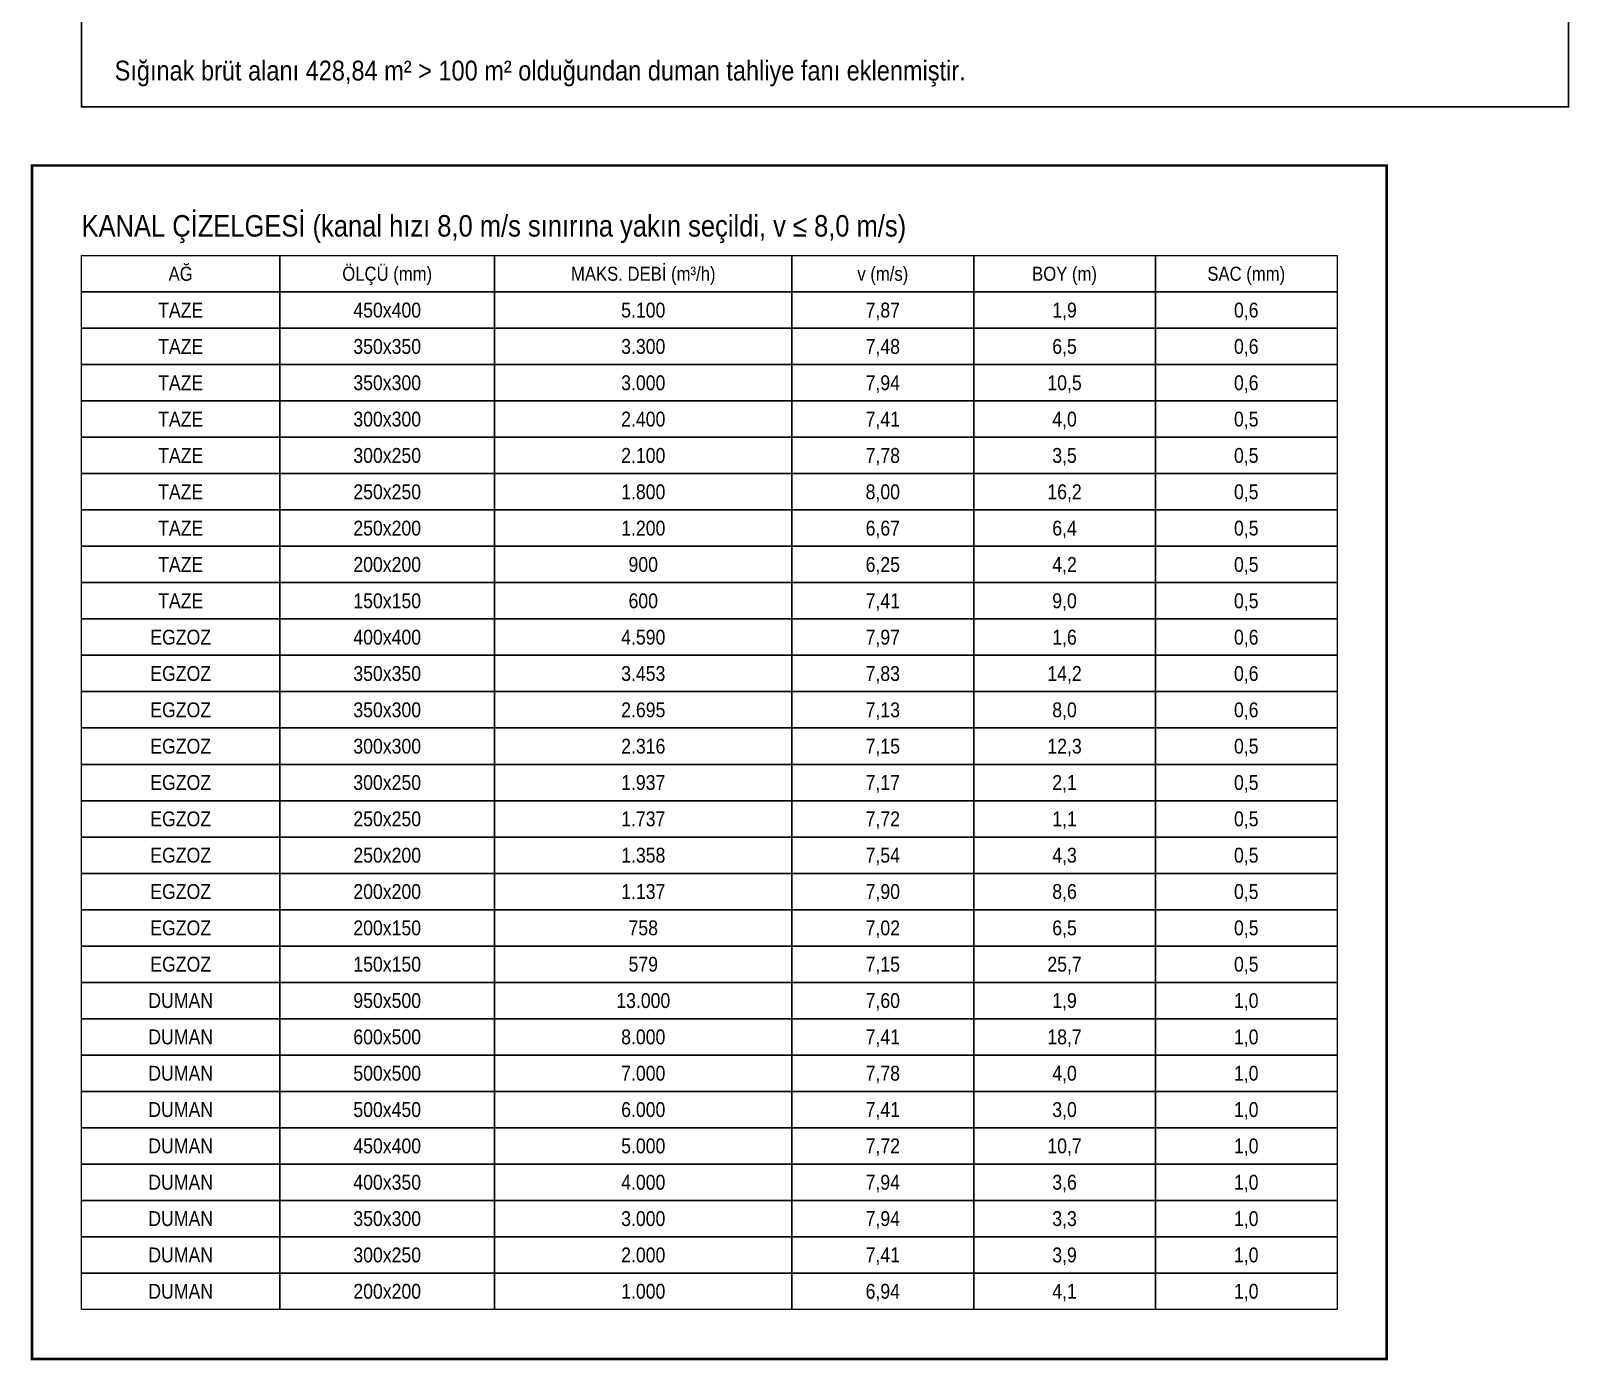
# Model space of a CAD drawing. Header units: centimetres. Extents: x 357699 to 366480, y -615216 to -609849.
# Drawn here: x 359919 to 360850, y -611821 to -611016 of the extents above; entities that cross this region are included whole.
import ezdxf
from ezdxf.enums import TextEntityAlignment as Align

# ---------------------------------------------------------------- set-up
doc = ezdxf.new("R2010")
doc.units = ezdxf.units.CM
for name, color, linetype in [('ROTAS-HAV-CERCEVE', 7, 'Continuous'), ('ROTAS-HESAP-CERCEVE', 1, 'Continuous'), ('ROTAS-HESAP-CIZGI', 1, 'Continuous'), ('ROTAS-HESAP-YAZI', 7, 'Continuous')]:
    doc.layers.add(name, color=color, linetype=linetype)
doc.styles.add('ROTAS', font='arial.ttf')

msp = doc.modelspace()

# ---------------------------------------------------------------- linework, layer by layer
at = {"layer": 'ROTAS-HAV-CERCEVE', "const_width": 1.5}
msp.add_lwpolyline([(359920, -611820), (360740, -611820), (360740, -611097.5), (359920, -611097.5)], close=True, dxfattribs=at)
at = {"layer": 'ROTAS-HESAP-CERCEVE', "const_width": 1}
msp.add_lwpolyline([(359950, -609944), (360850, -609944), (360850, -611062), (359950, -611062)], close=True, dxfattribs=at)
at = {"layer": 'ROTAS-HESAP-CIZGI'}
for points in [[(359950, -611152), (360070, -611152), (360070, -611174), (359950, -611174)], [(360070, -611152), (360200, -611152), (360200, -611174), (360070, -611174)], [(360200, -611152), (360380, -611152), (360380, -611174), (360200, -611174)], [(360380, -611152), (360490, -611152), (360490, -611174), (360380, -611174)], [(360490, -611152), (360600, -611152), (360600, -611174), (360490, -611174)], [(360600, -611152), (360710, -611152), (360710, -611174), (360600, -611174)], [(359950, -611174), (360070, -611174), (360070, -611196), (359950, -611196)], [(360070, -611174), (360200, -611174), (360200, -611196), (360070, -611196)], [(360200, -611174), (360380, -611174), (360380, -611196), (360200, -611196)], [(360380, -611174), (360490, -611174), (360490, -611196), (360380, -611196)], [(360490, -611174), (360600, -611174), (360600, -611196), (360490, -611196)], [(360600, -611174), (360710, -611174), (360710, -611196), (360600, -611196)], [(359950, -611196), (360070, -611196), (360070, -611218), (359950, -611218)], [(360070, -611196), (360200, -611196), (360200, -611218), (360070, -611218)], [(360200, -611196), (360380, -611196), (360380, -611218), (360200, -611218)], [(360380, -611196), (360490, -611196), (360490, -611218), (360380, -611218)], [(360490, -611196), (360600, -611196), (360600, -611218), (360490, -611218)], [(360600, -611196), (360710, -611196), (360710, -611218), (360600, -611218)], [(359950, -611218), (360070, -611218), (360070, -611240), (359950, -611240)], [(360070, -611218), (360200, -611218), (360200, -611240), (360070, -611240)], [(360200, -611218), (360380, -611218), (360380, -611240), (360200, -611240)], [(360380, -611218), (360490, -611218), (360490, -611240), (360380, -611240)], [(360490, -611218), (360600, -611218), (360600, -611240), (360490, -611240)], [(360600, -611218), (360710, -611218), (360710, -611240), (360600, -611240)], [(359950, -611240), (360070, -611240), (360070, -611262), (359950, -611262)], [(360070, -611240), (360200, -611240), (360200, -611262), (360070, -611262)], [(360200, -611240), (360380, -611240), (360380, -611262), (360200, -611262)], [(360380, -611240), (360490, -611240), (360490, -611262), (360380, -611262)], [(360490, -611240), (360600, -611240), (360600, -611262), (360490, -611262)], [(360600, -611240), (360710, -611240), (360710, -611262), (360600, -611262)], [(359950, -611262), (360070, -611262), (360070, -611284), (359950, -611284)], [(360070, -611262), (360200, -611262), (360200, -611284), (360070, -611284)], [(360200, -611262), (360380, -611262), (360380, -611284), (360200, -611284)], [(360380, -611262), (360490, -611262), (360490, -611284), (360380, -611284)], [(360490, -611262), (360600, -611262), (360600, -611284), (360490, -611284)], [(360600, -611262), (360710, -611262), (360710, -611284), (360600, -611284)], [(359950, -611284), (360070, -611284), (360070, -611306), (359950, -611306)], [(360070, -611284), (360200, -611284), (360200, -611306), (360070, -611306)], [(360200, -611284), (360380, -611284), (360380, -611306), (360200, -611306)], [(360380, -611284), (360490, -611284), (360490, -611306), (360380, -611306)], [(360490, -611284), (360600, -611284), (360600, -611306), (360490, -611306)], [(360600, -611284), (360710, -611284), (360710, -611306), (360600, -611306)], [(359950, -611306), (360070, -611306), (360070, -611328), (359950, -611328)], [(360070, -611306), (360200, -611306), (360200, -611328), (360070, -611328)], [(360200, -611306), (360380, -611306), (360380, -611328), (360200, -611328)], [(360380, -611306), (360490, -611306), (360490, -611328), (360380, -611328)], [(360490, -611306), (360600, -611306), (360600, -611328), (360490, -611328)], [(360600, -611306), (360710, -611306), (360710, -611328), (360600, -611328)], [(359950, -611328), (360070, -611328), (360070, -611350), (359950, -611350)], [(360070, -611328), (360200, -611328), (360200, -611350), (360070, -611350)], [(360200, -611328), (360380, -611328), (360380, -611350), (360200, -611350)], [(360380, -611328), (360490, -611328), (360490, -611350), (360380, -611350)], [(360490, -611328), (360600, -611328), (360600, -611350), (360490, -611350)], [(360600, -611328), (360710, -611328), (360710, -611350), (360600, -611350)], [(359950, -611350), (360070, -611350), (360070, -611372), (359950, -611372)], [(360070, -611350), (360200, -611350), (360200, -611372), (360070, -611372)], [(360200, -611350), (360380, -611350), (360380, -611372), (360200, -611372)], [(360380, -611350), (360490, -611350), (360490, -611372), (360380, -611372)], [(360490, -611350), (360600, -611350), (360600, -611372), (360490, -611372)], [(360600, -611350), (360710, -611350), (360710, -611372), (360600, -611372)], [(359950, -611372), (360070, -611372), (360070, -611394), (359950, -611394)], [(360070, -611372), (360200, -611372), (360200, -611394), (360070, -611394)], [(360200, -611372), (360380, -611372), (360380, -611394), (360200, -611394)], [(360380, -611372), (360490, -611372), (360490, -611394), (360380, -611394)], [(360490, -611372), (360600, -611372), (360600, -611394), (360490, -611394)], [(360600, -611372), (360710, -611372), (360710, -611394), (360600, -611394)], [(359950, -611394), (360070, -611394), (360070, -611416), (359950, -611416)], [(360070, -611394), (360200, -611394), (360200, -611416), (360070, -611416)], [(360200, -611394), (360380, -611394), (360380, -611416), (360200, -611416)], [(360380, -611394), (360490, -611394), (360490, -611416), (360380, -611416)], [(360490, -611394), (360600, -611394), (360600, -611416), (360490, -611416)], [(360600, -611394), (360710, -611394), (360710, -611416), (360600, -611416)], [(359950, -611416), (360070, -611416), (360070, -611438), (359950, -611438)], [(360070, -611416), (360200, -611416), (360200, -611438), (360070, -611438)], [(360200, -611416), (360380, -611416), (360380, -611438), (360200, -611438)], [(360380, -611416), (360490, -611416), (360490, -611438), (360380, -611438)], [(360490, -611416), (360600, -611416), (360600, -611438), (360490, -611438)], [(360600, -611416), (360710, -611416), (360710, -611438), (360600, -611438)], [(359950, -611438), (360070, -611438), (360070, -611460), (359950, -611460)], [(360070, -611438), (360200, -611438), (360200, -611460), (360070, -611460)], [(360200, -611438), (360380, -611438), (360380, -611460), (360200, -611460)], [(360380, -611438), (360490, -611438), (360490, -611460), (360380, -611460)], [(360490, -611438), (360600, -611438), (360600, -611460), (360490, -611460)], [(360600, -611438), (360710, -611438), (360710, -611460), (360600, -611460)], [(359950, -611460), (360070, -611460), (360070, -611482), (359950, -611482)], [(360070, -611460), (360200, -611460), (360200, -611482), (360070, -611482)], [(360200, -611460), (360380, -611460), (360380, -611482), (360200, -611482)], [(360380, -611460), (360490, -611460), (360490, -611482), (360380, -611482)], [(360490, -611460), (360600, -611460), (360600, -611482), (360490, -611482)], [(360600, -611460), (360710, -611460), (360710, -611482), (360600, -611482)], [(359950, -611482), (360070, -611482), (360070, -611504), (359950, -611504)], [(360070, -611482), (360200, -611482), (360200, -611504), (360070, -611504)], [(360200, -611482), (360380, -611482), (360380, -611504), (360200, -611504)], [(360380, -611482), (360490, -611482), (360490, -611504), (360380, -611504)], [(360490, -611482), (360600, -611482), (360600, -611504), (360490, -611504)], [(360600, -611482), (360710, -611482), (360710, -611504), (360600, -611504)], [(359950, -611504), (360070, -611504), (360070, -611526), (359950, -611526)], [(360070, -611504), (360200, -611504), (360200, -611526), (360070, -611526)], [(360200, -611504), (360380, -611504), (360380, -611526), (360200, -611526)], [(360380, -611504), (360490, -611504), (360490, -611526), (360380, -611526)], [(360490, -611504), (360600, -611504), (360600, -611526), (360490, -611526)], [(360600, -611504), (360710, -611504), (360710, -611526), (360600, -611526)], [(359950, -611526), (360070, -611526), (360070, -611548), (359950, -611548)], [(360070, -611526), (360200, -611526), (360200, -611548), (360070, -611548)], [(360200, -611526), (360380, -611526), (360380, -611548), (360200, -611548)], [(360380, -611526), (360490, -611526), (360490, -611548), (360380, -611548)], [(360490, -611526), (360600, -611526), (360600, -611548), (360490, -611548)], [(360600, -611526), (360710, -611526), (360710, -611548), (360600, -611548)], [(359950, -611548), (360070, -611548), (360070, -611570), (359950, -611570)], [(360070, -611548), (360200, -611548), (360200, -611570), (360070, -611570)], [(360200, -611548), (360380, -611548), (360380, -611570), (360200, -611570)], [(360380, -611548), (360490, -611548), (360490, -611570), (360380, -611570)], [(360490, -611548), (360600, -611548), (360600, -611570), (360490, -611570)], [(360600, -611548), (360710, -611548), (360710, -611570), (360600, -611570)], [(359950, -611570), (360070, -611570), (360070, -611592), (359950, -611592)], [(360070, -611570), (360200, -611570), (360200, -611592), (360070, -611592)], [(360200, -611570), (360380, -611570), (360380, -611592), (360200, -611592)], [(360380, -611570), (360490, -611570), (360490, -611592), (360380, -611592)], [(360490, -611570), (360600, -611570), (360600, -611592), (360490, -611592)], [(360600, -611570), (360710, -611570), (360710, -611592), (360600, -611592)], [(359950, -611592), (360070, -611592), (360070, -611614), (359950, -611614)], [(360070, -611592), (360200, -611592), (360200, -611614), (360070, -611614)], [(360200, -611592), (360380, -611592), (360380, -611614), (360200, -611614)], [(360380, -611592), (360490, -611592), (360490, -611614), (360380, -611614)], [(360490, -611592), (360600, -611592), (360600, -611614), (360490, -611614)], [(360600, -611592), (360710, -611592), (360710, -611614), (360600, -611614)], [(359950, -611614), (360070, -611614), (360070, -611636), (359950, -611636)], [(360070, -611614), (360200, -611614), (360200, -611636), (360070, -611636)], [(360200, -611614), (360380, -611614), (360380, -611636), (360200, -611636)], [(360380, -611614), (360490, -611614), (360490, -611636), (360380, -611636)], [(360490, -611614), (360600, -611614), (360600, -611636), (360490, -611636)], [(360600, -611614), (360710, -611614), (360710, -611636), (360600, -611636)], [(359950, -611636), (360070, -611636), (360070, -611658), (359950, -611658)], [(360070, -611636), (360200, -611636), (360200, -611658), (360070, -611658)], [(360200, -611636), (360380, -611636), (360380, -611658), (360200, -611658)], [(360380, -611636), (360490, -611636), (360490, -611658), (360380, -611658)], [(360490, -611636), (360600, -611636), (360600, -611658), (360490, -611658)], [(360600, -611636), (360710, -611636), (360710, -611658), (360600, -611658)], [(359950, -611658), (360070, -611658), (360070, -611680), (359950, -611680)], [(360070, -611658), (360200, -611658), (360200, -611680), (360070, -611680)], [(360200, -611658), (360380, -611658), (360380, -611680), (360200, -611680)], [(360380, -611658), (360490, -611658), (360490, -611680), (360380, -611680)], [(360490, -611658), (360600, -611658), (360600, -611680), (360490, -611680)], [(360600, -611658), (360710, -611658), (360710, -611680), (360600, -611680)], [(359950, -611680), (360070, -611680), (360070, -611702), (359950, -611702)], [(360070, -611680), (360200, -611680), (360200, -611702), (360070, -611702)], [(360200, -611680), (360380, -611680), (360380, -611702), (360200, -611702)], [(360380, -611680), (360490, -611680), (360490, -611702), (360380, -611702)], [(360490, -611680), (360600, -611680), (360600, -611702), (360490, -611702)], [(360600, -611680), (360710, -611680), (360710, -611702), (360600, -611702)], [(359950, -611702), (360070, -611702), (360070, -611724), (359950, -611724)], [(360070, -611702), (360200, -611702), (360200, -611724), (360070, -611724)], [(360200, -611702), (360380, -611702), (360380, -611724), (360200, -611724)], [(360380, -611702), (360490, -611702), (360490, -611724), (360380, -611724)], [(360490, -611702), (360600, -611702), (360600, -611724), (360490, -611724)], [(360600, -611702), (360710, -611702), (360710, -611724), (360600, -611724)], [(359950, -611724), (360070, -611724), (360070, -611746), (359950, -611746)], [(360070, -611724), (360200, -611724), (360200, -611746), (360070, -611746)], [(360200, -611724), (360380, -611724), (360380, -611746), (360200, -611746)], [(360380, -611724), (360490, -611724), (360490, -611746), (360380, -611746)], [(360490, -611724), (360600, -611724), (360600, -611746), (360490, -611746)], [(360600, -611724), (360710, -611724), (360710, -611746), (360600, -611746)], [(359950, -611746), (360070, -611746), (360070, -611768), (359950, -611768)], [(360070, -611746), (360200, -611746), (360200, -611768), (360070, -611768)], [(360200, -611746), (360380, -611746), (360380, -611768), (360200, -611768)], [(360380, -611746), (360490, -611746), (360490, -611768), (360380, -611768)], [(360490, -611746), (360600, -611746), (360600, -611768), (360490, -611768)], [(360600, -611746), (360710, -611746), (360710, -611768), (360600, -611768)], [(359950, -611768), (360070, -611768), (360070, -611790), (359950, -611790)], [(360070, -611768), (360200, -611768), (360200, -611790), (360070, -611790)], [(360200, -611768), (360380, -611768), (360380, -611790), (360200, -611790)], [(360380, -611768), (360490, -611768), (360490, -611790), (360380, -611790)], [(360490, -611768), (360600, -611768), (360600, -611790), (360490, -611790)], [(360600, -611768), (360710, -611768), (360710, -611790), (360600, -611790)]]:
    msp.add_lwpolyline(points, close=True, dxfattribs=at)

# ---------------------------------------------------------------- texts
at = {"layer": 'ROTAS-HESAP-YAZI', "style": 'ROTAS', "width": 0.85}
for s, height, p in [('Sığınak brüt alanı 428,84 m² > 100 m² olduğundan duman tahliye fanı eklenmiştir.', 12, (359970, -611040)), ('KANAL ÇİZELGESİ (kanal hızı 8,0 m/s sınırına yakın seçildi, v ≤ 8,0 m/s)', 13, (359950, -611134))]:
    msp.add_text(s, height=height, dxfattribs=at).set_placement(p, align=Align.MIDDLE_LEFT)
for s, height, p in [('AĞ', 8.5, (360010, -611163)), ('ÖLÇÜ (mm)', 8.5, (360135, -611163)), ('MAKS. DEBİ (m³/h)', 8.5, (360290, -611163)), ('v (m/s)', 8.5, (360435, -611163)), ('BOY (m)', 8.5, (360545, -611163)), ('SAC (mm)', 8.5, (360655, -611163)), ('TAZE', 9, (360010, -611185)), ('450x400', 9, (360135, -611185)), ('5.100', 9, (360290, -611185)), ('7,87', 9, (360435, -611185)), ('1,9', 9, (360545, -611185)), ('0,6', 9, (360655, -611185)), ('TAZE', 9, (360010, -611207)), ('350x350', 9, (360135, -611207)), ('3.300', 9, (360290, -611207)), ('7,48', 9, (360435, -611207)), ('6,5', 9, (360545, -611207)), ('0,6', 9, (360655, -611207)), ('TAZE', 9, (360010, -611229)), ('350x300', 9, (360135, -611229)), ('3.000', 9, (360290, -611229)), ('7,94', 9, (360435, -611229)), ('10,5', 9, (360545, -611229)), ('0,6', 9, (360655, -611229)), ('TAZE', 9, (360010, -611251)), ('300x300', 9, (360135, -611251)), ('2.400', 9, (360290, -611251)), ('7,41', 9, (360435, -611251)), ('4,0', 9, (360545, -611251)), ('0,5', 9, (360655, -611251)), ('TAZE', 9, (360010, -611273)), ('300x250', 9, (360135, -611273)), ('2.100', 9, (360290, -611273)), ('7,78', 9, (360435, -611273)), ('3,5', 9, (360545, -611273)), ('0,5', 9, (360655, -611273)), ('TAZE', 9, (360010, -611295)), ('250x250', 9, (360135, -611295)), ('1.800', 9, (360290, -611295)), ('8,00', 9, (360435, -611295)), ('16,2', 9, (360545, -611295)), ('0,5', 9, (360655, -611295)), ('TAZE', 9, (360010, -611317)), ('250x200', 9, (360135, -611317)), ('1.200', 9, (360290, -611317)), ('6,67', 9, (360435, -611317)), ('6,4', 9, (360545, -611317)), ('0,5', 9, (360655, -611317)), ('TAZE', 9, (360010, -611339)), ('200x200', 9, (360135, -611339)), ('900', 9, (360290, -611339)), ('6,25', 9, (360435, -611339)), ('4,2', 9, (360545, -611339)), ('0,5', 9, (360655, -611339)), ('TAZE', 9, (360010, -611361)), ('150x150', 9, (360135, -611361)), ('600', 9, (360290, -611361)), ('7,41', 9, (360435, -611361)), ('9,0', 9, (360545, -611361)), ('0,5', 9, (360655, -611361)), ('EGZOZ', 9, (360010, -611383)), ('400x400', 9, (360135, -611383)), ('4.590', 9, (360290, -611383)), ('7,97', 9, (360435, -611383)), ('1,6', 9, (360545, -611383)), ('0,6', 9, (360655, -611383)), ('EGZOZ', 9, (360010, -611405)), ('350x350', 9, (360135, -611405)), ('3.453', 9, (360290, -611405)), ('7,83', 9, (360435, -611405)), ('14,2', 9, (360545, -611405)), ('0,6', 9, (360655, -611405)), ('EGZOZ', 9, (360010, -611427)), ('350x300', 9, (360135, -611427)), ('2.695', 9, (360290, -611427)), ('7,13', 9, (360435, -611427)), ('8,0', 9, (360545, -611427)), ('0,6', 9, (360655, -611427)), ('EGZOZ', 9, (360010, -611449)), ('300x300', 9, (360135, -611449)), ('2.316', 9, (360290, -611449)), ('7,15', 9, (360435, -611449)), ('12,3', 9, (360545, -611449)), ('0,5', 9, (360655, -611449)), ('EGZOZ', 9, (360010, -611471)), ('300x250', 9, (360135, -611471)), ('1.937', 9, (360290, -611471)), ('7,17', 9, (360435, -611471)), ('2,1', 9, (360545, -611471)), ('0,5', 9, (360655, -611471)), ('EGZOZ', 9, (360010, -611493)), ('250x250', 9, (360135, -611493)), ('1.737', 9, (360290, -611493)), ('7,72', 9, (360435, -611493)), ('1,1', 9, (360545, -611493)), ('0,5', 9, (360655, -611493)), ('EGZOZ', 9, (360010, -611515)), ('250x200', 9, (360135, -611515)), ('1.358', 9, (360290, -611515)), ('7,54', 9, (360435, -611515)), ('4,3', 9, (360545, -611515)), ('0,5', 9, (360655, -611515)), ('EGZOZ', 9, (360010, -611537)), ('200x200', 9, (360135, -611537)), ('1.137', 9, (360290, -611537)), ('7,90', 9, (360435, -611537)), ('8,6', 9, (360545, -611537)), ('0,5', 9, (360655, -611537)), ('EGZOZ', 9, (360010, -611559)), ('200x150', 9, (360135, -611559)), ('758', 9, (360290, -611559)), ('7,02', 9, (360435, -611559)), ('6,5', 9, (360545, -611559)), ('0,5', 9, (360655, -611559)), ('EGZOZ', 9, (360010, -611581)), ('150x150', 9, (360135, -611581)), ('579', 9, (360290, -611581)), ('7,15', 9, (360435, -611581)), ('25,7', 9, (360545, -611581)), ('0,5', 9, (360655, -611581)), ('950x500', 9, (360135, -611603)), ('13.000', 9, (360290, -611603)), ('7,60', 9, (360435, -611603)), ('1,9', 9, (360545, -611603)), ('1,0', 9, (360655, -611603)), ('DUMAN', 9, (360010, -611603)), ('DUMAN', 9, (360010, -611625)), ('600x500', 9, (360135, -611625)), ('8.000', 9, (360290, -611625)), ('7,41', 9, (360435, -611625)), ('18,7', 9, (360545, -611625)), ('1,0', 9, (360655, -611625)), ('DUMAN', 9, (360010, -611647)), ('500x500', 9, (360135, -611647)), ('7.000', 9, (360290, -611647)), ('7,78', 9, (360435, -611647)), ('4,0', 9, (360545, -611647)), ('1,0', 9, (360655, -611647)), ('DUMAN', 9, (360010, -611669)), ('500x450', 9, (360135, -611669)), ('6.000', 9, (360290, -611669)), ('7,41', 9, (360435, -611669)), ('3,0', 9, (360545, -611669)), ('1,0', 9, (360655, -611669)), ('DUMAN', 9, (360010, -611691)), ('450x400', 9, (360135, -611691)), ('5.000', 9, (360290, -611691)), ('7,72', 9, (360435, -611691)), ('10,7', 9, (360545, -611691)), ('1,0', 9, (360655, -611691)), ('DUMAN', 9, (360010, -611713)), ('400x350', 9, (360135, -611713)), ('4.000', 9, (360290, -611713)), ('7,94', 9, (360435, -611713)), ('3,6', 9, (360545, -611713)), ('1,0', 9, (360655, -611713)), ('DUMAN', 9, (360010, -611735)), ('350x300', 9, (360135, -611735)), ('3.000', 9, (360290, -611735)), ('7,94', 9, (360435, -611735)), ('3,3', 9, (360545, -611735)), ('1,0', 9, (360655, -611735)), ('DUMAN', 9, (360010, -611757)), ('300x250', 9, (360135, -611757)), ('2.000', 9, (360290, -611757)), ('7,41', 9, (360435, -611757)), ('3,9', 9, (360545, -611757)), ('1,0', 9, (360655, -611757)), ('DUMAN', 9, (360010, -611779)), ('200x200', 9, (360135, -611779)), ('1.000', 9, (360290, -611779)), ('6,94', 9, (360435, -611779)), ('4,1', 9, (360545, -611779)), ('1,0', 9, (360655, -611779))]:
    msp.add_text(s, height=height, dxfattribs=at).set_placement(p, align=Align.MIDDLE_CENTER)

doc.saveas('drawing.dxf')
